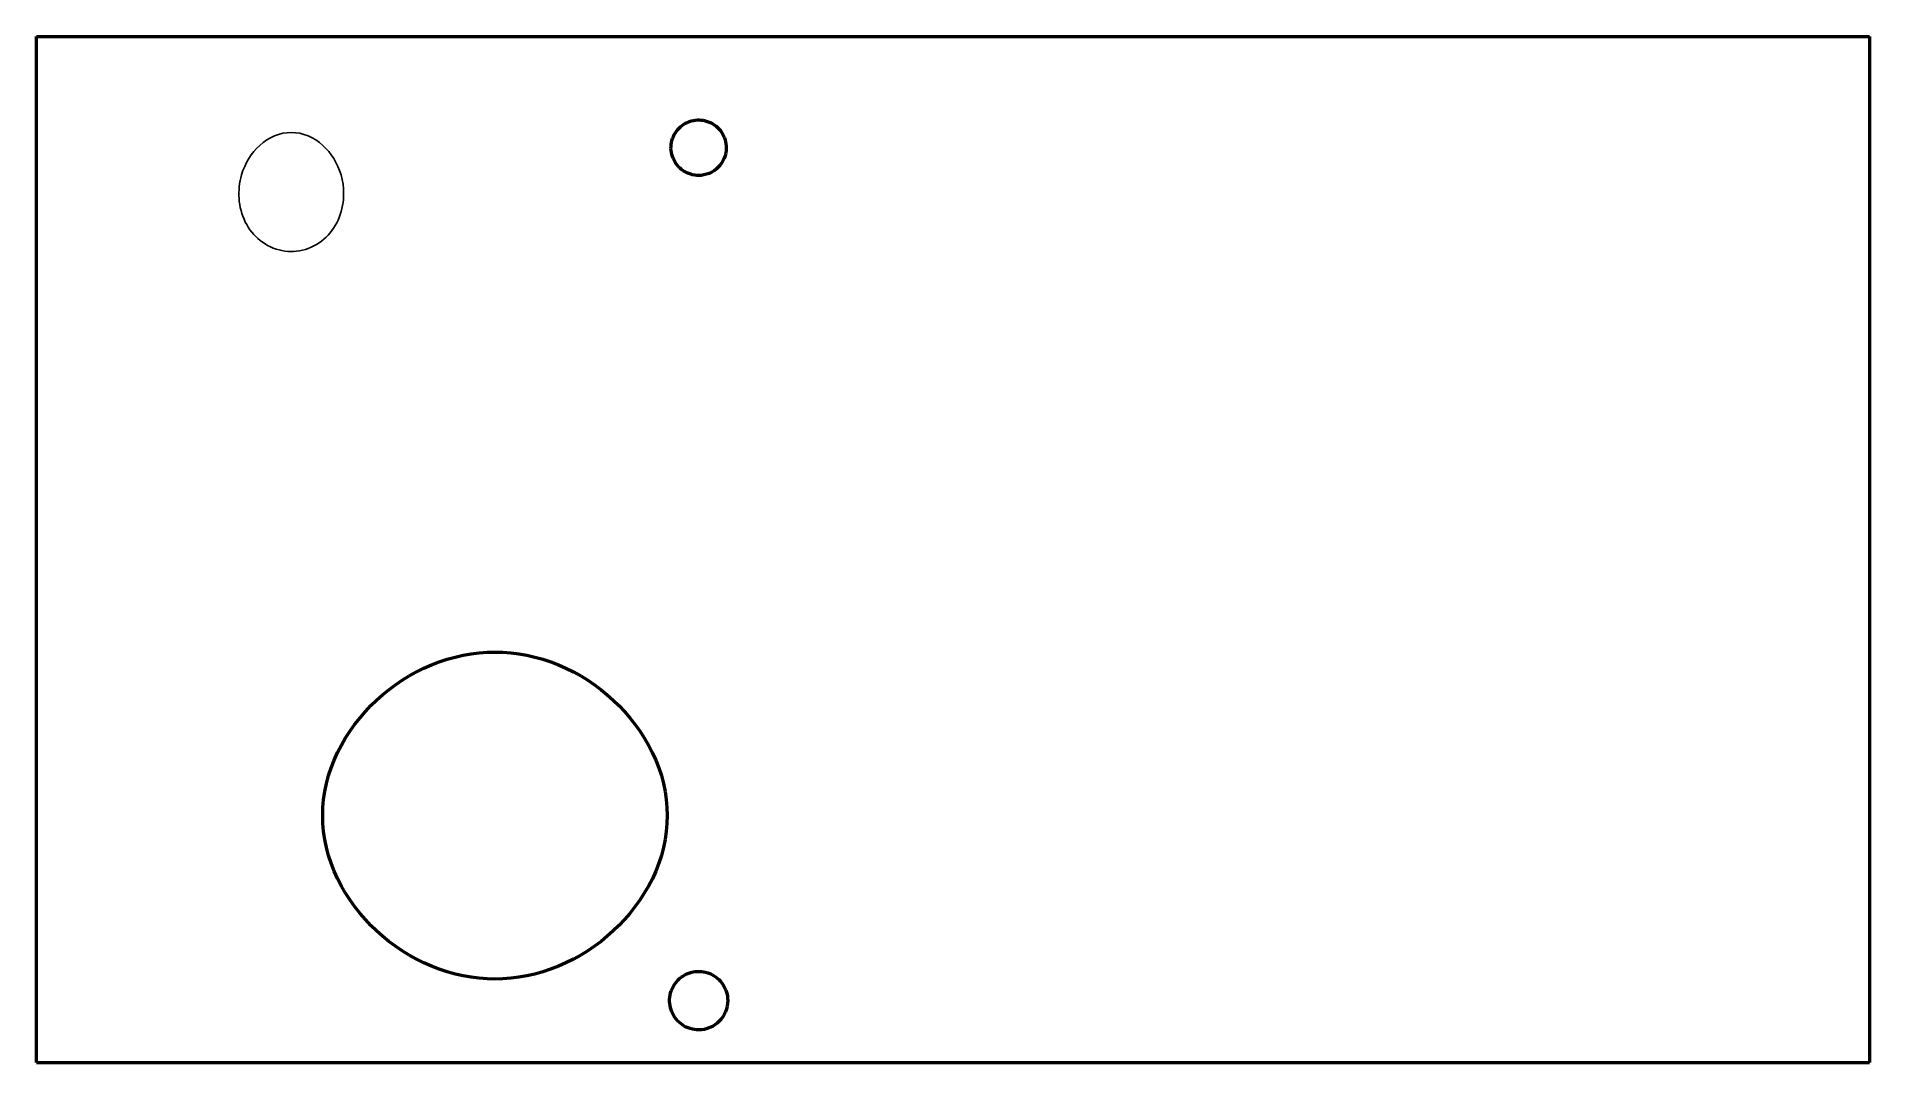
# Model space of a CAD drawing. Header units: millimetres. Extents: x 0 to 2969, y -1662 to 0.
import ezdxf

# ---------------------------------------------------------------- set-up
doc = ezdxf.new("R2010")
doc.units = ezdxf.units.MM
doc.layers.add('IV_INTERIOR_PROFILES', color=7, linetype='Continuous', lineweight=50)
doc.layers.add('IV_OUTER_PROFILE', color=7, linetype='Continuous', lineweight=50)

msp = doc.modelspace()

# ---------------------------------------------------------------- linework, layer by layer
for p, q in [((361.4, -176.3), (356.4, -181.2)), ((366.8, -171.7), (361.4, -176.3)), ((372.7, -167.5), (366.8, -171.7)), ((378.8, -163.9), (372.7, -167.5)), ((385.3, -160.9), (378.8, -163.9)), ((391.9, -158.4), (385.3, -160.9)), ((398.7, -156.7), (391.9, -158.4)), ((405.6, -155.7), (398.7, -156.7)), ((412.5, -155.3), (405.6, -155.7)), ((419.3, -155.7), (412.5, -155.3)), ((426.2, -156.7), (419.3, -155.7)), ((433, -158.4), (426.2, -156.7)), ((439.6, -160.9), (433, -158.4)), ((446.1, -163.9), (439.6, -160.9)), ((452.2, -167.5), (446.1, -163.9)), ((458.1, -171.7), (452.2, -167.5)), ((463.5, -176.3), (458.1, -171.7)), ((468.5, -181.2), (463.5, -176.3)), ((340.2, -203.8), (337, -210.2)), ((343.7, -197.6), (340.2, -203.8)), ((347.6, -191.8), (343.7, -197.6)), ((351.8, -186.3), (347.6, -191.8)), ((356.4, -181.2), (351.8, -186.3)), ((473.1, -186.3), (468.5, -181.2)), ((477.3, -191.8), (473.1, -186.3)), ((481.2, -197.6), (477.3, -191.8)), ((484.7, -203.8), (481.2, -197.6)), ((487.9, -210.2), (484.7, -203.8)), ((328.8, -238.3), (329.6, -233.4)), ((329.6, -233.4), (330.6, -228.6)), ((330.6, -228.6), (331.8, -223.7)), ((334.2, -216.9), (331.8, -223.7)), ((337, -210.2), (334.2, -216.9)), ((490.7, -216.9), (487.9, -210.2)), ((493.1, -223.7), (490.7, -216.9)), ((493.1, -223.7), (495, -231.4)), ((495, -231.4), (496.3, -239.2)), ((327.6, -252.7), (327.8, -248)), ((327.6, -257.5), (327.6, -252.7)), ((327.9, -262.3), (327.6, -257.5)), ((327.8, -248), (328.2, -243.2)), ((328.3, -267.1), (327.9, -262.3)), ((328.2, -243.2), (328.8, -238.3)), ((329, -272), (328.3, -267.1)), ((496.3, -239.2), (497.1, -246.9)), ((496.9, -264), (496.4, -268.8)), ((497.2, -259.2), (496.9, -264)), ((497.1, -246.9), (497.3, -254.4)), ((497.3, -254.4), (497.2, -259.2)), ((329.9, -276.8), (329, -272)), ((331.1, -281.7), (329.9, -276.8)), ((332.5, -286.5), (331.1, -281.7)), ((334.1, -291.2), (332.5, -286.5)), ((335.9, -295.8), (334.1, -291.2)), ((338, -300.4), (335.9, -295.8)), ((490.2, -292.9), (488.2, -297.5)), ((491.9, -288.2), (490.2, -292.9)), ((493.4, -283.4), (491.9, -288.2)), ((494.6, -278.6), (493.4, -283.4)), ((495.6, -273.7), (494.6, -278.6)), ((496.4, -268.8), (495.6, -273.7)), ((340.4, -304.7), (338, -300.4)), ((342.9, -308.9), (340.4, -304.7)), ((345.6, -313), (342.9, -308.9)), ((348.5, -316.8), (345.6, -313)), ((351.6, -320.5), (348.5, -316.8)), ((354.8, -323.9), (351.6, -320.5)), ((358.3, -327.2), (354.8, -323.9)), ((468.9, -325.1), (465.4, -328.3)), ((472.2, -321.7), (468.9, -325.1)), ((475.3, -318.2), (472.2, -321.7)), ((478.3, -314.4), (475.3, -318.2)), ((481.1, -310.4), (478.3, -314.4)), ((483.7, -306.2), (481.1, -310.4)), ((486.1, -301.9), (483.7, -306.2)), ((488.2, -297.5), (486.1, -301.9)), ((362, -330.3), (358.3, -327.2)), ((365.9, -333.2), (362, -330.3)), ((370, -335.9), (365.9, -333.2)), ((374.2, -338.4), (370, -335.9)), ((378.6, -340.6), (374.2, -338.4)), ((383.2, -342.6), (378.6, -340.6)), ((387.8, -344.3), (383.2, -342.6)), ((392.6, -345.6), (387.8, -344.3)), ((397.4, -346.7), (392.6, -345.6)), ((402.1, -347.5), (397.4, -346.7)), ((406.9, -348), (402.1, -347.5)), ((411.6, -348.1), (406.9, -348)), ((416.3, -348.1), (411.6, -348.1)), ((421.1, -347.7), (416.3, -348.1)), ((425.9, -347), (421.1, -347.7)), ((430.6, -346), (425.9, -347)), ((435.4, -344.8), (430.6, -346)), ((440.1, -343.2), (435.4, -344.8)), ((444.7, -341.4), (440.1, -343.2)), ((449.1, -339.2), (444.7, -341.4)), ((453.5, -336.8), (449.1, -339.2)), ((457.6, -334.2), (453.5, -336.8)), ((461.6, -331.3), (457.6, -334.2)), ((465.4, -328.3), (461.6, -331.3))]:
    msp.add_line(p, q)
at = {"layer": 'IV_INTERIOR_PROFILES'}
for p, q in [((1038.6, -150.5), (1040.8, -148.2)), ((1040.8, -148.2), (1043.1, -146)), ((1043.1, -146), (1045.6, -143.9)), ((1045.6, -143.9), (1048.4, -142.1)), ((1048.4, -142.1), (1051.2, -140.4)), ((1051.2, -140.4), (1054.3, -138.9)), ((1054.3, -138.9), (1057.4, -137.6)), ((1057.4, -137.6), (1060.6, -136.6)), ((1060.6, -136.6), (1063.8, -135.8)), ((1063.8, -135.8), (1067, -135.3)), ((1067, -135.3), (1070.3, -135)), ((1070.3, -135), (1073.5, -135)), ((1073.5, -135), (1076.7, -135.2)), ((1076.7, -135.2), (1079.9, -135.6)), ((1079.9, -135.6), (1083.1, -136.3)), ((1083.1, -136.3), (1086.3, -137.3)), ((1086.3, -137.3), (1089.5, -138.4)), ((1089.5, -138.4), (1092.5, -139.8)), ((1092.5, -139.8), (1095.5, -141.5)), ((1095.5, -141.5), (1098.2, -143.3)), ((1098.2, -143.3), (1100.8, -145.3)), ((1100.8, -145.3), (1103.2, -147.4)), ((1103.2, -147.4), (1105.5, -149.7)), ((1027.6, -181.1), (1027.7, -177.9)), ((1027.7, -177.9), (1028, -174.6)), ((1028, -174.6), (1028.5, -171.3)), ((1028.5, -171.3), (1029.2, -168.1)), ((1029.2, -168.1), (1030.3, -164.9)), ((1030.3, -164.9), (1031.5, -161.7)), ((1031.5, -161.7), (1033, -158.7)), ((1033, -158.7), (1034.7, -155.8)), ((1034.7, -155.8), (1036.5, -153.1)), ((1036.5, -153.1), (1038.6, -150.5)), ((1105.5, -149.7), (1107.6, -152.2)), ((1107.6, -152.2), (1109.5, -154.9)), ((1109.5, -154.9), (1111.3, -157.7)), ((1111.3, -157.7), (1112.8, -160.7)), ((1112.8, -160.7), (1114.1, -163.8)), ((1114.1, -163.8), (1115.2, -167)), ((1115.2, -167), (1116.1, -170.3)), ((1116.1, -170.3), (1116.7, -173.5)), ((1116.7, -173.5), (1117, -176.8)), ((1117, -176.8), (1117.1, -180)), ((1027.8, -184.3), (1027.6, -181.1)), ((1028.3, -187.6), (1027.8, -184.3)), ((1029, -190.8), (1028.3, -187.6)), ((1029.9, -194.1), (1029, -190.8)), ((1031.1, -197.2), (1029.9, -194.1)), ((1032.5, -200.3), (1031.1, -197.2)), ((1034.1, -203.2), (1032.5, -200.3)), ((1035.9, -206), (1034.1, -203.2)), ((1037.9, -208.6), (1035.9, -206)), ((1109.5, -205.1), (1106.9, -208.6)), ((1111.8, -201.3), (1109.5, -205.1)), ((1113.7, -197.2), (1111.8, -201.3)), ((1115.2, -193), (1113.7, -197.2)), ((1116.3, -188.7), (1115.2, -193)), ((1116.9, -184.3), (1116.3, -188.7)), ((1117.1, -180), (1116.9, -184.3)), ((1040, -211.1), (1037.9, -208.6)), ((1042.3, -213.3), (1040, -211.1)), ((1044.8, -215.4), (1042.3, -213.3)), ((1047.4, -217.3), (1044.8, -215.4)), ((1050.3, -219.1), (1047.4, -217.3)), ((1053.2, -220.7), (1050.3, -219.1)), ((1056.3, -222), (1053.2, -220.7)), ((1059.5, -223.1), (1056.3, -222)), ((1062.7, -223.9), (1059.5, -223.1)), ((1066, -224.5), (1062.7, -223.9)), ((1069.2, -224.9), (1066, -224.5)), ((1072.4, -225), (1069.2, -224.9)), ((1076.7, -224.8), (1072.4, -225)), ((1081, -224.2), (1076.7, -224.8)), ((1085.3, -223.1), (1081, -224.2)), ((1089.5, -221.6), (1085.3, -223.1)), ((1093.5, -219.6), (1089.5, -221.6)), ((1097.3, -217.3), (1093.5, -219.6)), ((1100.8, -214.7), (1097.3, -217.3)), ((1104, -211.8), (1100.8, -214.7)), ((1106.9, -208.6), (1104, -211.8)), ((652.2, -1013.2), (664.9, -1008.9)), ((664.9, -1008.9), (677.8, -1005.4)), ((677.8, -1005.4), (690.7, -1002.4)), ((690.7, -1002.4), (703.7, -1000.2)), ((703.7, -1000.2), (716.7, -998.6)), ((716.7, -998.6), (729.6, -997.6)), ((729.6, -997.6), (742.4, -997.3)), ((742.4, -997.3), (755.2, -997.6)), ((755.2, -997.6), (768.1, -998.6)), ((768.1, -998.6), (781.1, -1000.2)), ((781.1, -1000.2), (794.1, -1002.4)), ((794.1, -1002.4), (807.1, -1005.4)), ((807.1, -1005.4), (819.9, -1008.9)), ((819.9, -1008.9), (832.7, -1013.2)), ((592.1, -1043), (603.5, -1036)), ((603.5, -1036), (615.3, -1029.4)), ((615.3, -1029.4), (627.3, -1023.4)), ((627.3, -1023.4), (639.6, -1018)), ((639.6, -1018), (652.2, -1013.2)), ((832.7, -1013.2), (845.2, -1018)), ((845.2, -1018), (857.5, -1023.4)), ((857.5, -1023.4), (869.6, -1029.4)), ((869.6, -1029.4), (881.3, -1036)), ((881.3, -1036), (892.7, -1043)), ((550.8, -1075.2), (560.5, -1066.7)), ((560.5, -1066.7), (570.6, -1058.4)), ((570.6, -1058.4), (581.1, -1050.5)), ((581.1, -1050.5), (592.1, -1043)), ((892.7, -1043), (903.7, -1050.5)), ((903.7, -1050.5), (914.3, -1058.4)), ((914.3, -1058.4), (924.4, -1066.7)), ((924.4, -1066.7), (934, -1075.2)), ((523.9, -1103.7), (532.6, -1093.7)), ((532.6, -1093.7), (541.6, -1084.2)), ((541.6, -1084.2), (550.8, -1075.2)), ((934, -1075.2), (943.2, -1084.2)), ((943.2, -1084.2), (952.2, -1093.7)), ((952.2, -1093.7), (960.9, -1103.7)), ((500.5, -1136.4), (507.8, -1125)), ((507.8, -1125), (515.7, -1114.1)), ((515.7, -1114.1), (523.9, -1103.7)), ((960.9, -1103.7), (969.2, -1114.1)), ((969.2, -1114.1), (977, -1125)), ((977, -1125), (984.4, -1136.4)), ((487.5, -1160), (493.7, -1148)), ((493.7, -1148), (500.5, -1136.4)), ((984.4, -1136.4), (991.2, -1148)), ((991.2, -1148), (997.3, -1160)), ((472.9, -1197.6), (477.1, -1184.9)), ((477.1, -1184.9), (481.9, -1172.3)), ((481.9, -1172.3), (487.5, -1160)), ((997.3, -1160), (1002.9, -1172.3)), ((1002.9, -1172.3), (1007.8, -1184.9)), ((1007.8, -1184.9), (1012, -1197.6)), ((466.8, -1223.5), (469.4, -1210.5)), ((469.4, -1210.5), (472.9, -1197.6)), ((1012, -1197.6), (1015.4, -1210.5)), ((1015.4, -1210.5), (1018.1, -1223.5)), ((463.7, -1249.4), (464.9, -1236.5)), ((464.9, -1236.5), (466.8, -1223.5)), ((1018.1, -1223.5), (1020, -1236.5)), ((1020, -1236.5), (1021.1, -1249.4)), ((463.4, -1262.3), (463.7, -1249.4)), ((463.7, -1275.2), (463.4, -1262.3)), ((464.9, -1288.1), (463.7, -1275.2)), ((1021.1, -1275.2), (1020, -1288.1)), ((1021.1, -1249.4), (1021.5, -1262.3)), ((1021.5, -1262.3), (1021.1, -1275.2)), ((466.8, -1301.1), (464.9, -1288.1)), ((469.4, -1314.1), (466.8, -1301.1)), ((1018.1, -1301.1), (1015.4, -1314.1)), ((1020, -1288.1), (1018.1, -1301.1)), ((472.9, -1327), (469.4, -1314.1)), ((477, -1339.7), (472.9, -1327)), ((1012, -1327), (1007.8, -1339.7)), ((1015.4, -1314.1), (1012, -1327)), ((481.9, -1352.3), (477, -1339.7)), ((487.5, -1364.5), (481.9, -1352.3)), ((493.7, -1376.6), (487.5, -1364.5)), ((997.4, -1364.6), (991.2, -1376.6)), ((1002.9, -1352.3), (997.4, -1364.6)), ((1007.8, -1339.7), (1002.9, -1352.3)), ((500.5, -1388.2), (493.7, -1376.6)), ((507.8, -1399.6), (500.5, -1388.2)), ((984.4, -1388.2), (977, -1399.6)), ((991.2, -1376.6), (984.4, -1388.2)), ((515.7, -1410.5), (507.8, -1399.6)), ((524, -1420.9), (515.7, -1410.5)), ((532.6, -1430.9), (524, -1420.9)), ((960.9, -1420.9), (952.2, -1430.9)), ((969.2, -1410.5), (960.9, -1420.9)), ((977, -1399.6), (969.2, -1410.5)), ((541.6, -1440.4), (532.6, -1430.9)), ((550.8, -1449.4), (541.6, -1440.4)), ((560.5, -1457.9), (550.8, -1449.4)), ((934, -1449.4), (924.4, -1457.9)), ((943.2, -1440.4), (934, -1449.4)), ((952.2, -1430.9), (943.2, -1440.4)), ((570.6, -1466.2), (560.5, -1457.9)), ((581.1, -1474.1), (570.6, -1466.2)), ((592.1, -1481.6), (581.1, -1474.1)), ((603.5, -1488.6), (592.1, -1481.6)), ((892.7, -1481.6), (881.3, -1488.6)), ((903.7, -1474.1), (892.7, -1481.6)), ((914.3, -1466.2), (903.7, -1474.1)), ((924.4, -1457.9), (914.3, -1466.2)), ((615.3, -1495.1), (603.5, -1488.6)), ((627.3, -1501.1), (615.3, -1495.1)), ((639.6, -1506.6), (627.3, -1501.1)), ((652.2, -1511.4), (639.6, -1506.6)), ((664.9, -1515.6), (652.2, -1511.4)), ((832.6, -1511.4), (819.9, -1515.6)), ((845.2, -1506.6), (832.6, -1511.4)), ((857.5, -1501.2), (845.2, -1506.6)), ((869.6, -1495.1), (857.5, -1501.2)), ((881.3, -1488.6), (869.6, -1495.1)), ((677.8, -1519.2), (664.9, -1515.6)), ((690.7, -1522.1), (677.8, -1519.2)), ((703.7, -1524.4), (690.7, -1522.1)), ((716.7, -1526), (703.7, -1524.4)), ((729.6, -1527), (716.7, -1526)), ((742.4, -1527.3), (729.6, -1527)), ((755.2, -1527), (742.4, -1527.3)), ((768.1, -1526), (755.2, -1527)), ((781.1, -1524.4), (768.1, -1526)), ((794.1, -1522.2), (781.1, -1524.4)), ((807.1, -1519.2), (794.1, -1522.2)), ((819.9, -1515.6), (807.1, -1519.2)), ((1028, -1546.4), (1029.4, -1543.1)), ((1029.4, -1543.1), (1030.9, -1539.9)), ((1030.9, -1539.9), (1032.7, -1536.9)), ((1032.7, -1536.9), (1034.7, -1534)), ((1034.7, -1534), (1036.8, -1531.3)), ((1036.8, -1531.3), (1039.1, -1528.8)), ((1039.1, -1528.8), (1041.6, -1526.5)), ((1041.6, -1526.5), (1044.2, -1524.3)), ((1044.2, -1524.3), (1047.1, -1522.4)), ((1047.1, -1522.4), (1050.1, -1520.6)), ((1050.1, -1520.6), (1053.3, -1519)), ((1053.3, -1519), (1056.6, -1517.7)), ((1056.6, -1517.7), (1059.9, -1516.6)), ((1059.9, -1516.6), (1063.3, -1515.8)), ((1063.3, -1515.8), (1066.8, -1515.3)), ((1066.8, -1515.3), (1070.1, -1515)), ((1070.1, -1515), (1073.5, -1514.9)), ((1073.5, -1514.9), (1076.9, -1515.2)), ((1076.9, -1515.2), (1080.3, -1515.6)), ((1080.3, -1515.6), (1083.7, -1516.3)), ((1083.7, -1516.3), (1087.1, -1517.3)), ((1087.1, -1517.3), (1090.4, -1518.5)), ((1090.4, -1518.5), (1093.6, -1520)), ((1093.6, -1520), (1096.7, -1521.7)), ((1096.7, -1521.7), (1099.6, -1523.7)), ((1099.6, -1523.7), (1102.3, -1525.8)), ((1102.3, -1525.8), (1104.9, -1528)), ((1104.9, -1528), (1107.2, -1530.4)), ((1107.2, -1530.4), (1109.4, -1533.1)), ((1109.4, -1533.1), (1111.4, -1535.9)), ((1111.4, -1535.9), (1113.3, -1538.9)), ((1113.3, -1538.9), (1114.9, -1542)), ((1114.9, -1542), (1116.3, -1545.3)), ((1025.3, -1560), (1025.6, -1556.6)), ((1025.3, -1563.4), (1025.3, -1560)), ((1025.5, -1566.8), (1025.3, -1563.4)), ((1026, -1570.3), (1025.5, -1566.8)), ((1025.6, -1556.6), (1026.2, -1553.2)), ((1026.7, -1573.7), (1026, -1570.3)), ((1026.2, -1553.2), (1027, -1549.8)), ((1027, -1549.8), (1028, -1546.4)), ((1116.3, -1545.3), (1117.5, -1548.6)), ((1117.5, -1548.6), (1118.4, -1552)), ((1118.6, -1571.4), (1117.5, -1576)), ((1118.4, -1552), (1119, -1555.5)), ((1119.3, -1566.8), (1118.6, -1571.4)), ((1119, -1555.5), (1119.4, -1558.9)), ((1119.5, -1562.3), (1119.3, -1566.8)), ((1119.4, -1558.9), (1119.5, -1562.3)), ((1027.7, -1577.1), (1026.7, -1573.7)), ((1028.9, -1580.4), (1027.7, -1577.1)), ((1030.4, -1583.6), (1028.9, -1580.4)), ((1032.1, -1586.7), (1030.4, -1583.6)), ((1034, -1589.7), (1032.1, -1586.7)), ((1036.1, -1592.4), (1034, -1589.7)), ((1038.3, -1595), (1036.1, -1592.4)), ((1040.7, -1597.3), (1038.3, -1595)), ((1043.3, -1599.5), (1040.7, -1597.3)), ((1046.1, -1601.6), (1043.3, -1599.5)), ((1049.1, -1603.5), (1046.1, -1601.6)), ((1098.6, -1601.6), (1094.6, -1604)), ((1102.3, -1598.8), (1098.6, -1601.6)), ((1105.7, -1595.8), (1102.3, -1598.8)), ((1108.7, -1592.4), (1105.7, -1595.8)), ((1111.5, -1588.7), (1108.7, -1592.4)), ((1113.9, -1584.7), (1111.5, -1588.7)), ((1115.9, -1580.4), (1113.9, -1584.7)), ((1117.5, -1576), (1115.9, -1580.4)), ((1052.2, -1605.1), (1049.1, -1603.5)), ((1055.5, -1606.5), (1052.2, -1605.1)), ((1058.8, -1607.6), (1055.5, -1606.5)), ((1062.2, -1608.5), (1058.8, -1607.6)), ((1065.6, -1609.2), (1062.2, -1608.5)), ((1069, -1609.5), (1065.6, -1609.2)), ((1072.4, -1609.7), (1069, -1609.5)), ((1076.9, -1609.4), (1072.4, -1609.7)), ((1081.4, -1608.8), (1076.9, -1609.4)), ((1086, -1607.6), (1081.4, -1608.8)), ((1090.4, -1606), (1086, -1607.6)), ((1094.6, -1604), (1090.4, -1606))]:
    msp.add_line(p, q, dxfattribs=at)
at = {"layer": 'IV_OUTER_PROFILE'}
for p, q in [((0, -1662.3), (0, 0)), ((0, 0), (2968.9, 0)), ((2968.9, 0), (2968.9, -1662.3)), ((0, -1662.3), (2968.9, -1662.3))]:
    msp.add_line(p, q, dxfattribs=at)

doc.saveas('drawing.dxf')
